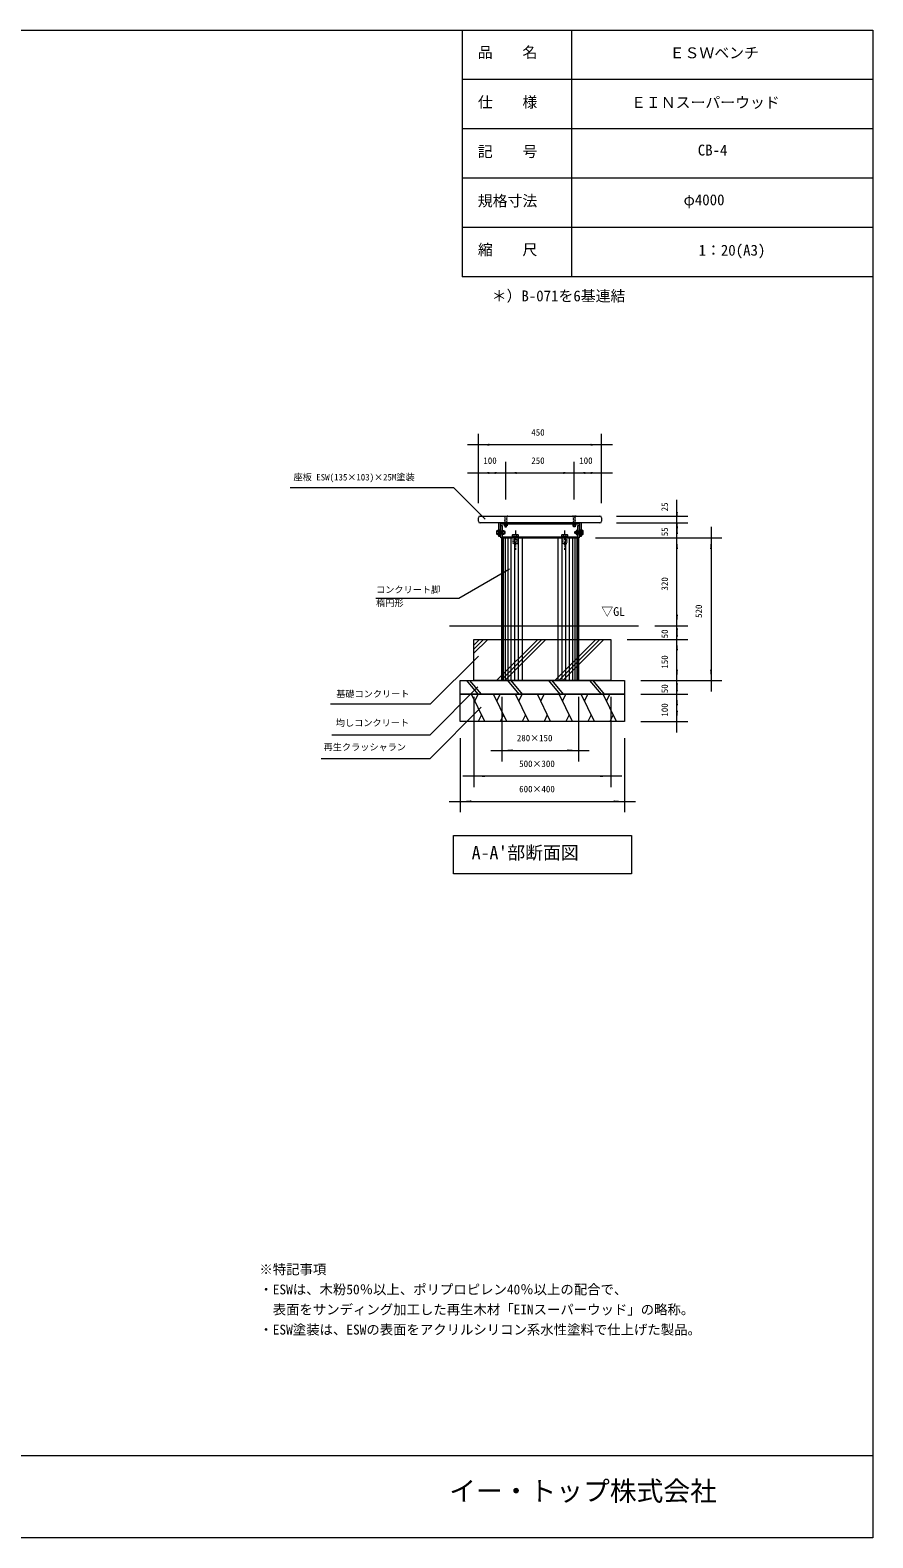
# Model space of a CAD drawing. Units: millimetres, scale not verified. Extents: x -3900 to 3900, y -2750 to 2750.
# Drawn here: x 823 to 3900, y -2750 to 2750 of the extents above; entities that cross this region are included whole.
import ezdxf
from ezdxf.enums import TextEntityAlignment as Align

# ---------------------------------------------------------------- set-up
doc = ezdxf.new("R2010")
doc.units = ezdxf.units.MM
doc.header["$LTSCALE"] = 20
doc.linetypes.add('USER5', pattern=[0.208282, 0.069427, -0.138855])
doc.linetypes.add('USER6', pattern=[1.041641, 0.625, -0.208282, 0.069427, -0.138931])
doc.layers.add('0-1_IMPORTED', color=30, linetype='Continuous', lineweight=18)
doc.styles.add('ＭＳ ゴシック', font='')
doc.styles.get('ＭＳ ゴシック').set_extended_font_data('MS Gothic')

msp = doc.modelspace()

# ---------------------------------------------------------------- linework, layer by layer
at = {"layer": '0-1_IMPORTED'}
for p, q in [((2400, 2750), (2400, 1850)), ((2800, 2750), (2800, 1850)), ((3900, 2570), (2400, 2570)), ((3900, 2390), (2400, 2390)), ((3900, 2210), (2400, 2210)), ((3900, 2030), (2400, 2030)), ((3900, 1850), (2400, 1850)), ((2459.65, 958.54), (2459.65, 971.54)), ((2465.65, 977.54), (2903.65, 977.54)), ((2903.65, 952.54), (2465.65, 952.54)), ((2557.15, 945.91), (2557.15, 941.77)), ((2562.15, 941.77), (2562.15, 945.91)), ((2807.45, 941.77), (2807.45, 945.91)), ((2812.45, 945.91), (2812.45, 941.77)), ((2909.65, 971.54), (2909.65, 958.54)), ((2533.05, 921.29), (2528.24, 921.29)), ((2528.24, 913.79), (2533.05, 913.79)), ((2535.55, 913.54), (2535.55, 921.54)), ((2546.3, 897.54), (2546.3, 377.54)), ((2552.37, 921.29), (2546.73, 921.29)), ((2546.73, 913.79), (2552.37, 913.79)), ((2550.8, 897.54), (2550.8, 377.54)), ((2558.05, 920.46), (2552.95, 920.46)), ((2558.05, 914.62), (2552.95, 914.62)), ((2556.96, 913.54), (2556.96, 921.54)), ((2556.96, 913.54), (2556.96, 921.54)), ((2557.8, 897.54), (2557.8, 377.54)), ((2566.8, 897.54), (2566.8, 377.54)), ((2578.3, 897.54), (2578.3, 377.54)), ((2589.45, 908.84), (2589.45, 902.04)), ((2591.3, 897.54), (2591.3, 377.54)), ((2599.84, 902.04), (2599.84, 908.84)), ((2605.3, 897.54), (2605.3, 377.54)), ((2619.8, 897.54), (2619.8, 377.54)), ((2749.8, 897.54), (2749.8, 377.54)), ((2764.3, 897.54), (2764.3, 377.54)), ((2769.45, 908.84), (2769.45, 902.04)), ((2778.3, 897.54), (2778.3, 377.54)), ((2779.84, 902.04), (2779.84, 908.84)), ((2791.3, 897.54), (2791.3, 377.54)), ((2802.8, 897.54), (2802.8, 377.54)), ((2811.55, 920.46), (2816.65, 920.46)), ((2811.55, 914.62), (2816.65, 914.62)), ((2811.8, 897.54), (2811.8, 377.54)), ((2812.63, 913.54), (2812.63, 921.54)), ((2812.63, 913.54), (2812.63, 921.54)), ((2817.23, 921.29), (2822.87, 921.29)), ((2822.87, 913.79), (2817.23, 913.79)), ((2818.8, 897.54), (2818.8, 377.54)), ((2823.3, 897.54), (2823.3, 377.54)), ((2834.05, 913.54), (2834.05, 921.54)), ((2836.55, 921.29), (2841.36, 921.29)), ((2841.36, 913.79), (2836.55, 913.79)), ((2354.8, 577.54), (3044.37, 577.54)), ((2443.42, 491.94), (2479.01, 527.54)), ((2443.42, 506.79), (2464.16, 527.54)), ((2443.42, 477.1), (2493.86, 527.54)), ((2526.3, 377.54), (2676.3, 527.54)), ((2541.15, 377.54), (2691.15, 527.54)), ((2555.99, 377.54), (2705.99, 527.54)), ((2738.43, 377.54), (2888.43, 527.54)), ((2753.28, 377.54), (2903.28, 527.54)), ((2768.13, 377.54), (2918.13, 527.54)), ((2415.92, 377.54), (2457.68, 327.54)), ((2427.73, 377.54), (2469.49, 327.54)), ((2565.92, 377.54), (2607.68, 327.54)), ((2577.73, 377.54), (2619.49, 327.54)), ((2715.92, 377.54), (2757.68, 327.54)), ((2727.73, 377.54), (2769.49, 327.54)), ((2865.92, 377.54), (2907.68, 327.54)), ((2877.73, 377.54), (2919.49, 327.54)), ((2483.42, 227.54), (2435.17, 327.54)), ((2447.23, 302.54), (2459.3, 327.54)), ((2563.42, 227.54), (2515.17, 327.54)), ((2527.23, 302.54), (2539.3, 327.54)), ((2643.42, 227.54), (2595.17, 327.54)), ((2607.23, 302.54), (2619.3, 327.54)), ((2723.42, 227.54), (2675.17, 327.54)), ((2687.23, 302.54), (2699.3, 327.54)), ((2803.42, 227.54), (2755.17, 327.54)), ((2767.23, 302.54), (2779.3, 327.54)), ((2883.42, 227.54), (2835.17, 327.54)), ((2847.23, 302.54), (2859.3, 327.54)), ((2963.42, 227.54), (2915.17, 327.54)), ((2927.23, 302.54), (2939.3, 327.54)), ((2471.36, 252.54), (2459.3, 227.54)), ((2551.36, 252.54), (2539.3, 227.54)), ((2631.36, 252.54), (2619.3, 227.54)), ((2711.36, 252.54), (2699.3, 227.54)), ((2791.36, 252.54), (2779.3, 227.54)), ((2871.36, 252.54), (2859.3, 227.54)), ((2951.36, 252.54), (2939.3, 227.54)), ((-3900, -2450), (3900, -2450))]:
    msp.add_line(p, q, dxfattribs=at)
at = {"layer": '0-1_IMPORTED', "color": 1}
for p, q in [((2459.65, 1025.04), (2459.65, 1277.68)), ((2909.65, 1025.04), (2909.65, 1277.68)), ((2459.65, 1237.68), (2419.65, 1237.68)), ((2909.65, 1237.68), (2459.65, 1237.68)), ((2949.65, 1237.68), (2909.65, 1237.68)), ((2459.65, 1025.04), (2459.65, 1174.68)), ((2559.65, 1037.54), (2559.65, 1174.68)), ((2559.65, 1037.54), (2559.65, 1174.68)), ((2809.65, 1037.54), (2809.65, 1174.68)), ((2809.65, 1037.54), (2809.65, 1174.68)), ((2909.65, 1025.04), (2909.65, 1174.68)), ((2419.65, 1134.68), (2459.65, 1134.68)), ((2459.65, 1134.68), (2559.65, 1134.68)), ((2519.65, 1134.68), (2559.65, 1134.68)), ((2559.65, 1134.68), (2599.65, 1134.68)), ((2559.65, 1134.68), (2809.65, 1134.68)), ((2769.65, 1134.68), (2809.65, 1134.68)), ((2809.65, 1134.68), (2849.65, 1134.68)), ((2809.65, 1134.68), (2909.65, 1134.68)), ((2909.65, 1134.68), (2949.65, 1134.68)), ((1773.14, 1081.4), (2369.29, 1081.4)), ((2369.29, 1081.4), (2484.65, 966.04)), ((3184.65, 977.54), (3184.65, 1037.02)), ((3184.65, 977.54), (3184.65, 1017.54)), ((3184.8, 952.54), (3184.8, 992.54)), ((2963.65, 977.54), (3224.65, 977.54)), ((2963.65, 952.54), (3224.8, 952.54)), ((2963.65, 952.54), (3224.65, 952.54)), ((3184.65, 952.54), (3184.65, 977.54)), ((3184.65, 912.54), (3184.65, 952.54)), ((3184.8, 897.54), (3184.8, 952.54)), ((3184.8, 897.54), (3184.8, 937.54)), ((3309.14, 937.54), (3309.14, 897.54)), ((2887.65, 897.54), (3224.8, 897.54)), ((2887.65, 897.54), (3224.8, 897.54)), ((2887.65, 897.54), (3349.14, 897.54)), ((3184.8, 577.54), (3184.8, 897.54)), ((3184.8, 857.54), (3184.8, 897.54)), ((3309.14, 897.54), (3309.14, 377.54)), ((2388.3, 677.54), (2573.6, 784.53)), ((2085.14, 677.54), (2388.3, 677.54)), ((3184.8, 577.54), (3184.8, 617.54)), ((3104.37, 577.54), (3224.8, 577.54)), ((3104.37, 577.54), (3224.8, 577.54)), ((3184.8, 527.54), (3184.8, 577.54)), ((3184.8, 537.54), (3184.8, 577.54)), ((3184.8, 527.54), (3184.8, 567.54)), ((3003.42, 527.54), (3224.8, 527.54)), ((3003.42, 527.54), (3224.8, 527.54)), ((3184.8, 377.54), (3184.8, 527.54)), ((3184.8, 487.54), (3184.8, 527.54)), ((3184.8, 377.54), (3184.8, 417.54)), ((3053.42, 377.54), (3224.8, 377.54)), ((3053.42, 377.54), (3224.8, 377.54)), ((3053.42, 377.54), (3349.14, 377.54)), ((3184.8, 327.54), (3184.8, 377.54)), ((3184.8, 337.54), (3184.8, 377.54)), ((3184.8, 327.54), (3184.8, 367.54)), ((3309.14, 377.54), (3309.14, 337.54)), ((2443.42, 317.54), (2443.42, -11.32)), ((2544.8, 317.54), (2544.8, 82.68)), ((2824.8, 317.54), (2824.8, 82.68)), ((2943.42, 317.54), (2943.42, -11.32)), ((3053.42, 327.54), (3224.8, 327.54)), ((3053.42, 327.54), (3224.8, 327.54)), ((3184.8, 227.54), (3184.8, 327.54)), ((3184.8, 287.54), (3184.8, 327.54)), ((3053.42, 227.54), (3224.8, 227.54)), ((3184.8, 187.54), (3184.8, 227.54)), ((2393.42, 167.54), (2393.42, -103.32)), ((2993.42, 167.54), (2993.42, -103.32)), ((2504.8, 122.68), (2544.8, 122.68)), ((2544.8, 122.68), (2824.8, 122.68)), ((2824.8, 122.68), (2864.8, 122.68)), ((2443.42, 28.68), (2403.42, 28.68)), ((2943.42, 28.68), (2443.42, 28.68)), ((2983.42, 28.68), (2943.42, 28.68)), ((2353.42, -63.32), (2393.42, -63.32)), ((2393.42, -63.32), (2993.42, -63.32)), ((2993.42, -63.32), (3033.42, -63.32))]:
    msp.add_line(p, q, dxfattribs=at)
at = {"layer": '0-1_IMPORTED', "color": 1, "linetype": 'USER5'}
for p, q in [((2535.55, 920.46), (2558.05, 920.46)), ((2535.55, 914.62), (2558.05, 914.62)), ((2834.05, 920.46), (2811.55, 920.46)), ((2834.05, 914.62), (2811.55, 914.62))]:
    msp.add_line(p, q, dxfattribs=at)
at = {"layer": '0-1_IMPORTED', "color": 1, "linetype": 'USER6'}
for p, q in [((2594.65, 924.62), (2594.65, 854.54)), ((2774.65, 924.62), (2774.65, 854.54))]:
    msp.add_line(p, q, dxfattribs=at)
at = {"layer": '0-1_IMPORTED'}
for points in [[(-3900, 2750), (3900, 2750), (3900, -2750), (-3900, -2750)], [(2584.65, 948.04), (2539.15, 948.04), (2539.15, 902.54), (2534.65, 902.54), (2534.65, 948.04), (2534.65, 952.54), (2539.15, 952.54), (2584.65, 952.54)], [(2541.65, 897.54), (2541.65, 902.04), (2541.65, 942.54), (2546.15, 942.54), (2546.15, 902.04), (2582.65, 902.04), (2591.65, 902.04), (2777.65, 902.04), (2787.65, 902.04), (2823.15, 902.04), (2823.15, 942.54), (2827.65, 942.54), (2827.65, 902.04), (2827.65, 897.54), (2823.15, 897.54), (2787.65, 897.54), (2777.65, 897.54), (2591.65, 897.54), (2582.65, 897.54), (2546.15, 897.54)], [(2566.65, 948.04), (2552.65, 948.04), (2552.65, 947.19), (2553.5, 946.34), (2565.8, 946.34), (2566.65, 947.19)], [(2554.65, 945.91), (2555.32, 946.34), (2563.98, 946.34), (2564.65, 945.91), (2564.65, 941.77), (2563.98, 941.34), (2555.32, 941.34), (2554.65, 941.77)], [(2584.65, 952.54), (2784.65, 952.54), (2784.65, 948.04), (2584.65, 948.04)], [(2830.15, 952.54), (2834.65, 952.54), (2834.65, 948.04), (2834.65, 902.54), (2830.15, 902.54), (2830.15, 948.04), (2784.65, 948.04), (2784.65, 952.54)], [(2802.95, 948.04), (2816.95, 948.04), (2816.95, 947.19), (2816.1, 946.34), (2803.8, 946.34), (2802.95, 947.19)], [(2814.95, 945.91), (2814.28, 946.34), (2805.62, 946.34), (2804.95, 945.91), (2804.95, 941.77), (2805.62, 941.34), (2814.28, 941.34), (2814.95, 941.77)], [(2533.05, 910.03), (2528.24, 910.03), (2527.66, 911.04), (2527.66, 924.04), (2528.24, 925.04), (2533.05, 925.04)], [(2544.8, 897.54), (2824.8, 897.54), (2824.8, 377.54), (2544.8, 377.54)], [(2546.73, 910.03), (2546.15, 911.04), (2546.15, 924.04), (2546.73, 925.04), (2552.37, 925.04), (2552.95, 924.04), (2552.95, 911.04), (2552.37, 910.03)], [(2584.25, 902.04), (2584.25, 908.84), (2585.65, 909.64), (2603.65, 909.64), (2605.04, 908.84), (2605.04, 902.04)], [(2764.25, 902.04), (2764.25, 908.84), (2765.65, 909.64), (2783.65, 909.64), (2785.04, 908.84), (2785.04, 902.04)], [(2822.87, 910.03), (2823.45, 911.04), (2823.45, 924.04), (2822.87, 925.04), (2817.23, 925.04), (2816.65, 924.04), (2816.65, 911.04), (2817.23, 910.03)], [(2836.55, 910.03), (2841.36, 910.03), (2841.94, 911.04), (2841.94, 924.04), (2841.36, 925.04), (2836.55, 925.04)], [(2443.42, 527.54), (2943.42, 527.54), (2943.42, 377.54), (2443.42, 377.54)], [(2393.42, 377.54), (2993.42, 377.54), (2993.42, 327.54), (2393.42, 327.54)], [(2393.42, 327.54), (2993.42, 327.54), (2993.42, 227.54), (2393.42, 227.54)], [(2368.78, -187.71), (3018.78, -187.71), (3018.78, -327.32), (2368.78, -327.32)]]:
    msp.add_lwpolyline(points, close=True, dxfattribs=at)
at = {"layer": '0-1_IMPORTED', "linetype": 'USER5'}
for points in [[(2563.15, 952.54), (2556.15, 952.54), (2556.15, 974.04), (2552.65, 977.54), (2566.65, 977.54), (2563.15, 974.04)], [(2556.65, 974.24), (2553.35, 977.54), (2565.95, 977.54), (2562.65, 974.24)], [(2553.65, 952.54), (2565.65, 952.54), (2565.65, 948.04), (2553.65, 948.04)], [(2562.65, 938.34), (2562.65, 974.24), (2556.65, 974.24), (2556.65, 938.34), (2557.45, 937.54), (2561.85, 937.54)], [(2806.45, 952.54), (2813.45, 952.54), (2813.45, 974.04), (2816.95, 977.54), (2802.95, 977.54), (2806.45, 974.04)], [(2812.95, 974.24), (2816.25, 977.54), (2803.65, 977.54), (2806.95, 974.24)], [(2803.95, 952.54), (2815.95, 952.54), (2815.95, 948.04), (2803.95, 948.04)], [(2806.95, 938.34), (2806.95, 974.24), (2812.95, 974.24), (2812.95, 938.34), (2812.15, 937.54), (2807.75, 937.54)], [(2533.05, 913.54), (2556.96, 913.54), (2558.05, 914.62), (2558.05, 920.46), (2556.96, 921.54), (2533.05, 921.54)], [(2534.65, 923.54), (2539.15, 923.54), (2539.15, 911.54), (2534.65, 911.54)], [(2541.65, 922.54), (2546.15, 922.54), (2546.15, 912.54), (2541.65, 912.54)], [(2587.22, 897.54), (2602.62, 897.54), (2602.62, 875.63), (2587.22, 875.63)], [(2588.65, 902.04), (2600.65, 902.04), (2600.65, 897.54), (2588.65, 897.54)], [(2588.65, 897.54), (2588.65, 878.75), (2590.16, 877.54), (2599.13, 877.54), (2600.65, 878.75), (2600.65, 897.54)], [(2767.22, 897.54), (2782.62, 897.54), (2782.62, 875.63), (2767.22, 875.63)], [(2768.65, 902.04), (2780.65, 902.04), (2780.65, 897.54), (2768.65, 897.54)], [(2768.65, 897.54), (2768.65, 878.75), (2770.16, 877.54), (2779.13, 877.54), (2780.65, 878.75), (2780.65, 897.54)], [(2836.55, 913.54), (2812.63, 913.54), (2811.55, 914.62), (2811.55, 920.46), (2812.63, 921.54), (2836.55, 921.54)], [(2823.45, 922.54), (2827.95, 922.54), (2827.95, 912.54), (2823.45, 912.54)], [(2830.45, 923.54), (2834.95, 923.54), (2834.95, 911.54), (2830.45, 911.54)]]:
    msp.add_lwpolyline(points, close=True, dxfattribs=at)
at = {"layer": '0-1_IMPORTED'}
for points in [[(2556.65, 941.34), (2556.65, 938.34), (2557.45, 937.54), (2561.85, 937.54), (2562.65, 938.34), (2562.65, 941.34)], [(2812.95, 941.34), (2812.95, 938.34), (2812.15, 937.54), (2807.75, 937.54), (2806.95, 938.34), (2806.95, 941.34)], [(2552.95, 913.54), (2556.96, 913.54), (2558.05, 914.62), (2558.05, 920.46), (2556.96, 921.54), (2552.95, 921.54)], [(2584.25, 908.84), (2584.9, 909.19), (2585.55, 909.44), (2586.2, 909.59), (2586.85, 909.64), (2587.5, 909.59), (2588.15, 909.44), (2588.8, 909.19), (2589.45, 908.84), (2590.75, 909.19), (2592.05, 909.44), (2593.35, 909.59), (2594.65, 909.64), (2595.95, 909.59), (2597.24, 909.44), (2598.54, 909.19), (2599.84, 908.84), (2600.49, 909.19), (2601.14, 909.44), (2601.79, 909.59), (2602.44, 909.64), (2603.09, 909.59), (2603.74, 909.44), (2604.39, 909.19), (2605.04, 908.84)], [(2764.25, 908.84), (2764.9, 909.19), (2765.55, 909.44), (2766.2, 909.59), (2766.85, 909.64), (2767.5, 909.59), (2768.15, 909.44), (2768.8, 909.19), (2769.45, 908.84), (2770.75, 909.19), (2772.05, 909.44), (2773.35, 909.59), (2774.65, 909.64), (2775.95, 909.59), (2777.24, 909.44), (2778.54, 909.19), (2779.84, 908.84), (2780.49, 909.19), (2781.14, 909.44), (2781.79, 909.59), (2782.44, 909.64), (2783.09, 909.59), (2783.74, 909.44), (2784.39, 909.19), (2785.04, 908.84)], [(2816.65, 913.54), (2812.63, 913.54), (2811.55, 914.62), (2811.55, 920.46), (2812.63, 921.54), (2816.65, 921.54)]]:
    msp.add_lwpolyline(points, dxfattribs=at)
at = {"layer": '0-1_IMPORTED', "color": 3}
for points in [[(2533.05, 928.54), (2534.65, 928.54), (2534.65, 906.54), (2533.05, 906.54)], [(2834.95, 928.54), (2836.55, 928.54), (2836.55, 906.54), (2834.95, 906.54)]]:
    msp.add_lwpolyline(points, close=True, dxfattribs=at)
at = {"layer": '0-1_IMPORTED', "color": 1}
for points in [[(1920.14, 291.84), (2284.77, 291.84), (2459.77, 466.84)], [(1925.14, 179.15), (2283.3, 179.15), (2458.3, 354.15)], [(1885.14, 93.01), (2283.3, 93.01), (2469.97, 279.68)]]:
    msp.add_lwpolyline(points, dxfattribs=at)
at = {"layer": '0-1_IMPORTED'}
for centre, start, end in [((2465.65, 971.54), 90, 180), ((2465.65, 958.54), 180, 270), ((2903.65, 971.54), 0, 90), ((2903.65, 958.54), 270, 360)]:
    msp.add_arc(centre, 6, start, end, dxfattribs=at)
at = {"layer": '0-1_IMPORTED', "color": 1}
for points in [[(2459.65, 1237.68), (2499.64, 1241.18), (2499.64, 1234.18)], [(2909.65, 1237.68), (2869.65, 1234.18), (2869.65, 1241.18)], [(2459.65, 1134.68), (2499.64, 1138.18), (2499.64, 1131.18)], [(2559.65, 1134.68), (2519.65, 1131.18), (2519.65, 1138.18)], [(2559.65, 1134.68), (2599.64, 1138.18), (2599.64, 1131.18)], [(2809.65, 1134.68), (2769.65, 1131.18), (2769.65, 1138.18)], [(2809.65, 1134.68), (2849.64, 1138.18), (2849.64, 1131.18)], [(2909.65, 1134.68), (2869.65, 1131.18), (2869.65, 1138.18)], [(3184.65, 952.54), (3181.15, 992.54), (3188.15, 992.54)], [(3184.65, 977.54), (3188.15, 937.54), (3181.15, 937.54)], [(3184.8, 952.54), (3188.3, 912.54), (3181.3, 912.54)], [(3184.8, 897.54), (3181.3, 937.54), (3188.3, 937.54)], [(3184.8, 897.54), (3188.3, 857.54), (3181.3, 857.54)], [(3309.14, 897.54), (3312.64, 857.54), (3305.64, 857.54)], [(3184.8, 577.54), (3181.3, 617.54), (3188.3, 617.54)], [(3184.8, 577.54), (3188.3, 537.54), (3181.3, 537.54)], [(3184.8, 527.54), (3181.3, 567.54), (3188.3, 567.54)], [(3184.8, 527.54), (3188.3, 487.54), (3181.3, 487.54)], [(3184.8, 377.54), (3181.3, 417.54), (3188.3, 417.54)], [(3309.14, 377.54), (3305.64, 417.54), (3312.64, 417.54)], [(3184.8, 377.54), (3188.3, 337.54), (3181.3, 337.54)], [(3184.8, 327.54), (3181.3, 367.54), (3188.3, 367.54)], [(3184.8, 327.54), (3188.3, 287.54), (3181.3, 287.54)], [(3184.8, 227.54), (3181.3, 267.54), (3188.3, 267.54)], [(2544.8, 122.68), (2584.79, 126.18), (2584.79, 119.18)], [(2824.8, 122.68), (2784.8, 119.18), (2784.8, 126.18)], [(2443.42, 28.68), (2483.42, 32.18), (2483.42, 25.18)], [(2943.42, 28.68), (2903.42, 25.18), (2903.42, 32.18)], [(2393.42, -63.32), (2433.42, -59.82), (2433.42, -66.82)], [(2993.42, -63.32), (2953.42, -66.82), (2953.42, -59.82)]]:
    msp.add_solid(points, dxfattribs=at)

# ---------------------------------------------------------------- texts
at = {"layer": '0-1_IMPORTED', "color": 7, "style": 'ＭＳ ゴシック'}
for s, height, p in [('品\u3000\u3000名', 39.81, (2457.74, 2637.38)), ('ＥＳＷベンチ', 39.81, (3158.1, 2635.44)), ('仕\u3000\u3000様', 39.81, (2457.74, 2455.44)), ('ＥＩＮスーパーウッド', 39.81, (3016.99, 2454.5)), ('記\u3000\u3000号', 39.81, (2457.74, 2275.44)), ('CB-4', 39.81, (3260.75, 2280.65)), ('規格寸法', 39.81, (2457.74, 2095.44)), ('φ4000', 39.81, (3208.84, 2099.32)), ('縮\u3000\u3000尺', 39.81, (2457.74, 1917.38)), ('1：20(A3)', 39.81, (3263.61, 1915.44)), ('＊）B-071を6基連結', 39.81, (2508.21, 1748.75)), ('450', 23.88, (2652.9, 1263.61)), ('100', 23.88, (2477.9, 1160.61)), ('250', 23.88, (2652.9, 1160.61)), ('100', 23.88, (2827.9, 1160.61)), ('座板 ESW(135×103)×25M塗装', 23.88, (1784.74, 1100.01)), ('コンクリート脚', 23.88, (2086.21, 689.66)), ('楕円形', 23.88, (2086.21, 640.79)), ('▽GL', 31.84, (2908.37, 603.62)), ('基礎コンクリート', 23.88, (1940.75, 309.44)), ('均しコンクリート', 23.88, (1939.36, 203.93)), ('280×150', 23.88, (2600.13, 148.61)), ('再生クラッシャラン', 23.88, (1894.64, 115.4)), ('500×300', 23.88, (2608.75, 54.61)), ('600×400', 23.88, (2608.75, -37.39)), ("A-A'部断面図", 47.77, (2435.32, -288.64)), ('※特記事項', 35.82, (1660.19, -1799.18)), ('・ESWは、木粉50％以上、ポリプロピレン40％以上の配合で、', 35.82, (1660.19, -1872.47)), ('  表面をサンディング加工した再生木材「EINスーパーウッド」の略称。', 35.82, (1660.19, -1945.77)), ('・ESW塗装は、ESWの表面をアクリルシリコン系水性塗料で仕上げた製品。', 35.82, (1660.19, -2019.07)), ('イー・トップ株式会社', 71.65, (2353.11, -2636.38))]:
    msp.add_text(s, height=height, dxfattribs=at).set_placement(p, align=Align.BOTTOM_LEFT)
for s, p in [('25', (3158.72, 994.68)), ('55', (3158.87, 903.87)), ('320', (3158.87, 705.79)), ('520', (3283.21, 605.79)), ('50', (3158.87, 531.37)), ('150', (3158.87, 420.79)), ('50', (3158.87, 331.37)), ('100', (3158.87, 245.79))]:
    msp.add_text(s, height=23.88, rotation=90, dxfattribs=at).set_placement(p, align=Align.BOTTOM_LEFT)

doc.saveas('drawing.dxf')
